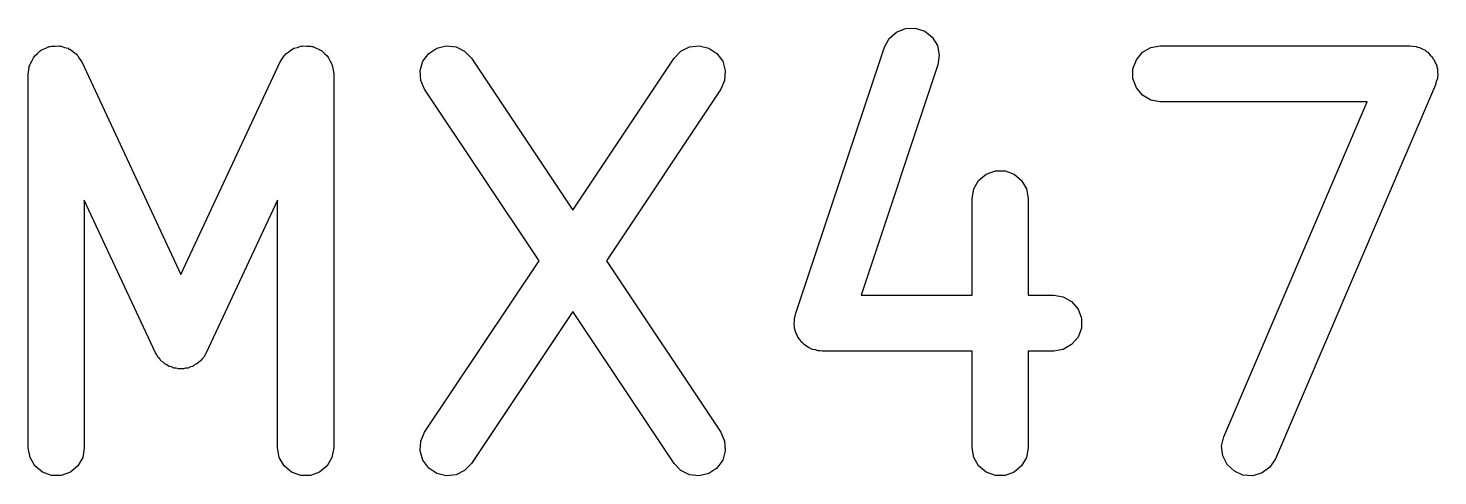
# Model space of a CAD drawing. Extents: x 35 to 250, y -99 to -35.
# Drawn here: x 226.763 to 230.532, y -98.952 to -97.756 of the extents above; entities that cross this region are included whole.
import ezdxf

# ---------------------------------------------------------------- set-up
doc = ezdxf.new("R2010")
doc.units = 0
doc.header["$MEASUREMENT"] = 0
doc.layers.add('BLACK', color=7, linetype='CONTINUOUS')

msp = doc.modelspace()

# ---------------------------------------------------------------- linework, layer by layer
at = {"layer": 'Black'}
for p, q in [((229.065, -97.7831), (229.085, -97.7659)), ((229.085, -97.7659), (229.109, -97.7563)), ((229.109, -97.7563), (229.135, -97.7556)), ((229.135, -97.7556), (229.16, -97.7638)), ((229.16, -97.7638), (229.18, -97.78)), ((226.81, -97.8091), (226.819, -97.8049)), ((226.819, -97.8049), (226.822, -97.8047)), ((226.822, -97.8047), (226.825, -97.8035)), ((226.825, -97.8035), (226.835, -97.8035)), ((226.835, -97.8035), (226.845, -97.8027)), ((226.845, -97.8027), (226.848, -97.8035)), ((226.848, -97.8035), (226.851, -97.8035)), ((226.851, -97.8035), (226.86, -97.8069)), ((227.483, -97.8069), (227.492, -97.8035)), ((227.492, -97.8035), (227.495, -97.8035)), ((227.495, -97.8035), (227.498, -97.8027)), ((227.498, -97.8027), (227.508, -97.8035)), ((227.508, -97.8035), (227.518, -97.8035)), ((227.518, -97.8035), (227.521, -97.8047)), ((227.521, -97.8047), (227.524, -97.8049)), ((227.524, -97.8049), (227.533, -97.8091)), ((227.856, -97.8087), (227.881, -97.8025)), ((227.881, -97.8025), (227.907, -97.8054)), ((227.907, -97.8054), (227.93, -97.8169)), ((228.508, -97.8169), (228.531, -97.8054)), ((228.531, -97.8054), (228.557, -97.8025)), ((228.557, -97.8025), (228.583, -97.8087)), ((229.053, -97.806), (229.065, -97.7831)), ((229.18, -97.78), (229.194, -97.8022)), ((229.194, -97.8022), (229.199, -97.8277)), ((229.765, -97.8069), (229.79, -97.8024)), ((229.79, -97.8024), (230.457, -97.8024)), ((230.457, -97.8024), (230.466, -97.8039)), ((230.466, -97.8039), (230.474, -97.8044)), ((230.474, -97.8044), (230.478, -97.8061)), ((226.773, -97.8433), (226.777, -97.8344)), ((226.777, -97.8344), (226.779, -97.832)), ((226.779, -97.832), (226.781, -97.8292)), ((226.781, -97.8292), (226.788, -97.8229)), ((226.788, -97.8229), (226.795, -97.816)), ((226.795, -97.816), (226.798, -97.8146)), ((226.798, -97.8146), (226.801, -97.8124)), ((226.801, -97.8124), (226.81, -97.8091)), ((226.86, -97.8069), (226.87, -97.8094)), ((226.87, -97.8094), (226.872, -97.8113)), ((226.872, -97.8113), (226.876, -97.8124)), ((226.876, -97.8124), (226.883, -97.8187)), ((226.883, -97.8187), (226.891, -97.8243)), ((226.891, -97.8243), (226.893, -97.827)), ((226.893, -97.827), (226.896, -97.8292)), ((226.896, -97.8292), (226.9, -97.8376)), ((226.9, -97.8376), (226.906, -97.8457)), ((227.437, -97.8457), (227.442, -97.8376)), ((227.442, -97.8376), (227.447, -97.8292)), ((227.447, -97.8292), (227.45, -97.827)), ((227.45, -97.827), (227.452, -97.8243)), ((227.452, -97.8243), (227.46, -97.8187)), ((227.46, -97.8187), (227.467, -97.8124)), ((227.467, -97.8124), (227.47, -97.8113)), ((227.47, -97.8113), (227.473, -97.8094)), ((227.473, -97.8094), (227.483, -97.8069)), ((227.533, -97.8091), (227.542, -97.8124)), ((227.542, -97.8124), (227.545, -97.8146)), ((227.545, -97.8146), (227.548, -97.816)), ((227.548, -97.816), (227.555, -97.8229)), ((227.555, -97.8229), (227.562, -97.8292)), ((227.562, -97.8292), (227.564, -97.832)), ((227.564, -97.832), (227.566, -97.8344)), ((227.566, -97.8344), (227.57, -97.8433)), ((227.818, -97.8441), (227.834, -97.8231)), ((227.834, -97.8231), (227.856, -97.8087)), ((227.93, -97.8169), (227.948, -97.8358)), ((227.948, -97.8358), (228.219, -98.2422)), ((228.219, -98.2422), (228.49, -97.8358)), ((228.49, -97.8358), (228.508, -97.8169)), ((228.583, -97.8087), (228.604, -97.8231)), ((228.604, -97.8231), (228.62, -97.8441)), ((228.815, -98.5203), (229.053, -97.806)), ((229.199, -97.8277), (229.195, -97.8535)), ((229.717, -97.8644), (229.726, -97.8399)), ((229.726, -97.8399), (229.742, -97.8199)), ((229.742, -97.8199), (229.765, -97.8069)), ((230.478, -97.8061), (230.483, -97.8069)), ((230.483, -97.8069), (230.49, -97.8112)), ((230.49, -97.8112), (230.498, -97.8146)), ((230.498, -97.8146), (230.501, -97.8177)), ((230.501, -97.8177), (230.505, -97.8199)), ((230.505, -97.8199), (230.511, -97.8265)), ((230.511, -97.8265), (230.517, -97.8325)), ((230.517, -97.8325), (230.519, -97.8364)), ((230.519, -97.8364), (230.522, -97.8399)), ((230.522, -97.8399), (230.525, -97.848)), ((226.763, -97.8774), (226.765, -97.8677)), ((226.763, -98.8774), (226.763, -97.8774)), ((226.765, -97.8677), (226.766, -97.858)), ((226.766, -97.858), (226.767, -97.855)), ((226.767, -97.855), (226.768, -97.8517)), ((226.768, -97.8517), (226.773, -97.8433)), ((226.906, -97.8457), (227.171, -98.4143)), ((227.171, -98.4143), (227.437, -97.8457)), ((227.57, -97.8433), (227.575, -97.8517)), ((227.575, -97.8517), (227.576, -97.855)), ((227.576, -97.855), (227.577, -97.858)), ((227.577, -97.858), (227.578, -97.8677)), ((227.578, -97.8677), (227.58, -97.8774)), ((227.58, -97.8774), (227.58, -98.8774)), ((227.811, -97.8691), (227.818, -97.8441)), ((227.813, -97.8951), (227.811, -97.8691)), ((228.62, -97.8441), (228.627, -97.8691)), ((228.627, -97.8691), (228.625, -97.8951)), ((229.195, -97.8535), (228.99, -98.469)), ((229.717, -97.8904), (229.717, -97.8644)), ((230.525, -97.848), (230.529, -97.8557)), ((230.529, -97.8557), (230.529, -97.8601)), ((230.529, -97.8601), (230.531, -97.8644)), ((230.531, -97.8644), (230.531, -97.873)), ((230.531, -97.873), (230.532, -97.8816)), ((227.823, -97.919), (227.813, -97.8951)), ((228.625, -97.8951), (228.615, -97.919)), ((229.726, -97.9149), (229.717, -97.8904)), ((229.742, -97.9348), (229.726, -97.9149)), ((230.526, -97.9069), (230.098, -98.9069)), ((230.528, -97.8985), (230.526, -97.9069)), ((230.531, -97.8904), (230.528, -97.8985)), ((230.532, -97.8816), (230.531, -97.8859)), ((230.531, -97.8859), (230.531, -97.8904)), ((228.129, -98.3774), (227.823, -97.919)), ((228.615, -97.919), (228.309, -98.3774)), ((229.765, -97.9479), (229.742, -97.9348)), ((229.79, -97.9524), (229.765, -97.9479)), ((230.343, -97.9524), (229.79, -97.9524)), ((229.96, -98.8478), (230.343, -97.9524)), ((229.324, -98.1458), (229.349, -98.1369)), ((229.349, -98.1369), (229.375, -98.1369)), ((229.375, -98.1369), (229.399, -98.1458)), ((229.291, -98.1851), (229.304, -98.1625)), ((229.304, -98.1625), (229.324, -98.1458)), ((229.399, -98.1458), (229.419, -98.1625)), ((229.419, -98.1625), (229.432, -98.1851)), ((227.103, -98.6234), (226.913, -98.2154)), ((226.913, -98.2154), (226.913, -98.8774)), ((227.43, -98.2154), (227.239, -98.6234)), ((227.43, -98.8774), (227.43, -98.2154)), ((229.287, -98.2107), (229.291, -98.1851)), ((229.287, -98.469), (229.287, -98.2107)), ((229.432, -98.1851), (229.437, -98.2107)), ((229.437, -98.2107), (229.437, -98.469)), ((227.823, -98.8358), (228.129, -98.3774)), ((228.309, -98.3774), (228.615, -98.8358)), ((228.99, -98.469), (229.287, -98.469)), ((229.437, -98.469), (229.505, -98.469)), ((229.505, -98.469), (229.53, -98.4736)), ((229.53, -98.4736), (229.553, -98.4866)), ((228.219, -98.5126), (227.948, -98.919)), ((228.49, -98.919), (228.219, -98.5126)), ((228.814, -98.5258), (228.815, -98.5203)), ((229.553, -98.4866), (229.57, -98.5065)), ((229.57, -98.5065), (229.579, -98.531)), ((228.811, -98.5461), (228.812, -98.5386)), ((228.812, -98.5515), (228.811, -98.5461)), ((228.812, -98.531), (228.814, -98.5258)), ((228.812, -98.5386), (228.812, -98.531)), ((228.812, -98.5571), (228.812, -98.5515)), ((228.814, -98.5642), (228.812, -98.5571)), ((229.579, -98.5571), (229.57, -98.5815)), ((229.579, -98.531), (229.579, -98.5571)), ((228.816, -98.5716), (228.814, -98.5642)), ((228.819, -98.5763), (228.816, -98.5716)), ((228.821, -98.5815), (228.819, -98.5763)), ((228.826, -98.5874), (228.821, -98.5815)), ((228.83, -98.5938), (228.826, -98.5874)), ((228.834, -98.5973), (228.83, -98.5938)), ((229.57, -98.5815), (229.553, -98.6015)), ((227.107, -98.6287), (227.103, -98.6234)), ((227.11, -98.6347), (227.107, -98.6287)), ((227.115, -98.6393), (227.11, -98.6347)), ((227.233, -98.6347), (227.228, -98.6393)), ((227.236, -98.6287), (227.233, -98.6347)), ((227.239, -98.6234), (227.236, -98.6287)), ((228.838, -98.6015), (228.834, -98.5973)), ((228.844, -98.6053), (228.838, -98.6015)), ((228.85, -98.61), (228.844, -98.6053)), ((228.855, -98.6118), (228.85, -98.61)), ((228.86, -98.6145), (228.855, -98.6118)), ((228.868, -98.6158), (228.86, -98.6145)), ((228.875, -98.6182), (228.868, -98.6158)), ((228.88, -98.6181), (228.875, -98.6182)), ((228.886, -98.619), (228.88, -98.6181)), ((229.287, -98.619), (228.886, -98.619)), ((229.287, -98.8774), (229.287, -98.619)), ((229.505, -98.619), (229.437, -98.619)), ((229.437, -98.619), (229.437, -98.8774)), ((229.53, -98.6145), (229.505, -98.619)), ((229.553, -98.6015), (229.53, -98.6145)), ((227.118, -98.6447), (227.115, -98.6393)), ((227.124, -98.6485), (227.118, -98.6447)), ((227.128, -98.6531), (227.124, -98.6485)), ((227.134, -98.6559), (227.128, -98.6531)), ((227.14, -98.6596), (227.134, -98.6559)), ((227.146, -98.6613), (227.14, -98.6596)), ((227.152, -98.6641), (227.146, -98.6613)), ((227.159, -98.6647), (227.152, -98.6641)), ((227.165, -98.6664), (227.159, -98.6647)), ((227.171, -98.6658), (227.165, -98.6664)), ((227.178, -98.6664), (227.171, -98.6658)), ((227.184, -98.6647), (227.178, -98.6664)), ((227.191, -98.6641), (227.184, -98.6647)), ((227.197, -98.6613), (227.191, -98.6641)), ((227.203, -98.6596), (227.197, -98.6613)), ((227.208, -98.6559), (227.203, -98.6596)), ((227.214, -98.6531), (227.208, -98.6559)), ((227.219, -98.6485), (227.214, -98.6531)), ((227.224, -98.6447), (227.219, -98.6485)), ((227.228, -98.6393), (227.224, -98.6447)), ((227.811, -98.8856), (227.813, -98.8596)), ((227.813, -98.8596), (227.823, -98.8358)), ((228.615, -98.8358), (228.625, -98.8596)), ((228.625, -98.8596), (228.627, -98.8856)), ((229.954, -98.8732), (229.96, -98.8478)), ((226.768, -98.903), (226.763, -98.8774)), ((226.913, -98.8774), (226.909, -98.903)), ((227.434, -98.903), (227.43, -98.8774)), ((227.58, -98.8774), (227.575, -98.903)), ((227.818, -98.9106), (227.811, -98.8856)), ((228.627, -98.8856), (228.62, -98.9106)), ((229.291, -98.903), (229.287, -98.8774)), ((229.437, -98.8774), (229.432, -98.903)), ((229.957, -98.8991), (229.954, -98.8732)), ((226.781, -98.9256), (226.768, -98.903)), ((226.801, -98.9423), (226.781, -98.9256)), ((226.896, -98.9256), (226.876, -98.9423)), ((226.909, -98.903), (226.896, -98.9256)), ((227.447, -98.9256), (227.434, -98.903)), ((227.467, -98.9423), (227.447, -98.9256)), ((227.562, -98.9256), (227.542, -98.9423)), ((227.575, -98.903), (227.562, -98.9256)), ((227.834, -98.9316), (227.818, -98.9106)), ((227.856, -98.9461), (227.834, -98.9316)), ((227.948, -98.919), (227.93, -98.9378)), ((228.508, -98.9378), (228.49, -98.919)), ((228.604, -98.9316), (228.583, -98.9461)), ((228.62, -98.9106), (228.604, -98.9316)), ((229.304, -98.9256), (229.291, -98.903)), ((229.324, -98.9423), (229.304, -98.9256)), ((229.419, -98.9256), (229.399, -98.9423)), ((229.432, -98.903), (229.419, -98.9256)), ((229.969, -98.9223), (229.957, -98.8991)), ((229.988, -98.9401), (229.969, -98.9223)), ((230.083, -98.9287), (230.062, -98.9443)), ((230.098, -98.9069), (230.083, -98.9287)), ((226.825, -98.9512), (226.801, -98.9423)), ((226.851, -98.9512), (226.825, -98.9512)), ((226.876, -98.9423), (226.851, -98.9512)), ((227.492, -98.9512), (227.467, -98.9423)), ((227.518, -98.9512), (227.492, -98.9512)), ((227.542, -98.9423), (227.518, -98.9512)), ((227.881, -98.9522), (227.856, -98.9461)), ((227.907, -98.9494), (227.881, -98.9522)), ((227.93, -98.9378), (227.907, -98.9494)), ((228.531, -98.9494), (228.508, -98.9378)), ((228.557, -98.9522), (228.531, -98.9494)), ((228.583, -98.9461), (228.557, -98.9522)), ((229.349, -98.9512), (229.324, -98.9423)), ((229.375, -98.9512), (229.349, -98.9512)), ((229.399, -98.9423), (229.375, -98.9512)), ((230.011, -98.9504), (229.988, -98.9401)), ((230.037, -98.9519), (230.011, -98.9504)), ((230.062, -98.9443), (230.037, -98.9519))]:
    msp.add_line(p, q, dxfattribs=at)

doc.saveas('drawing.dxf')
